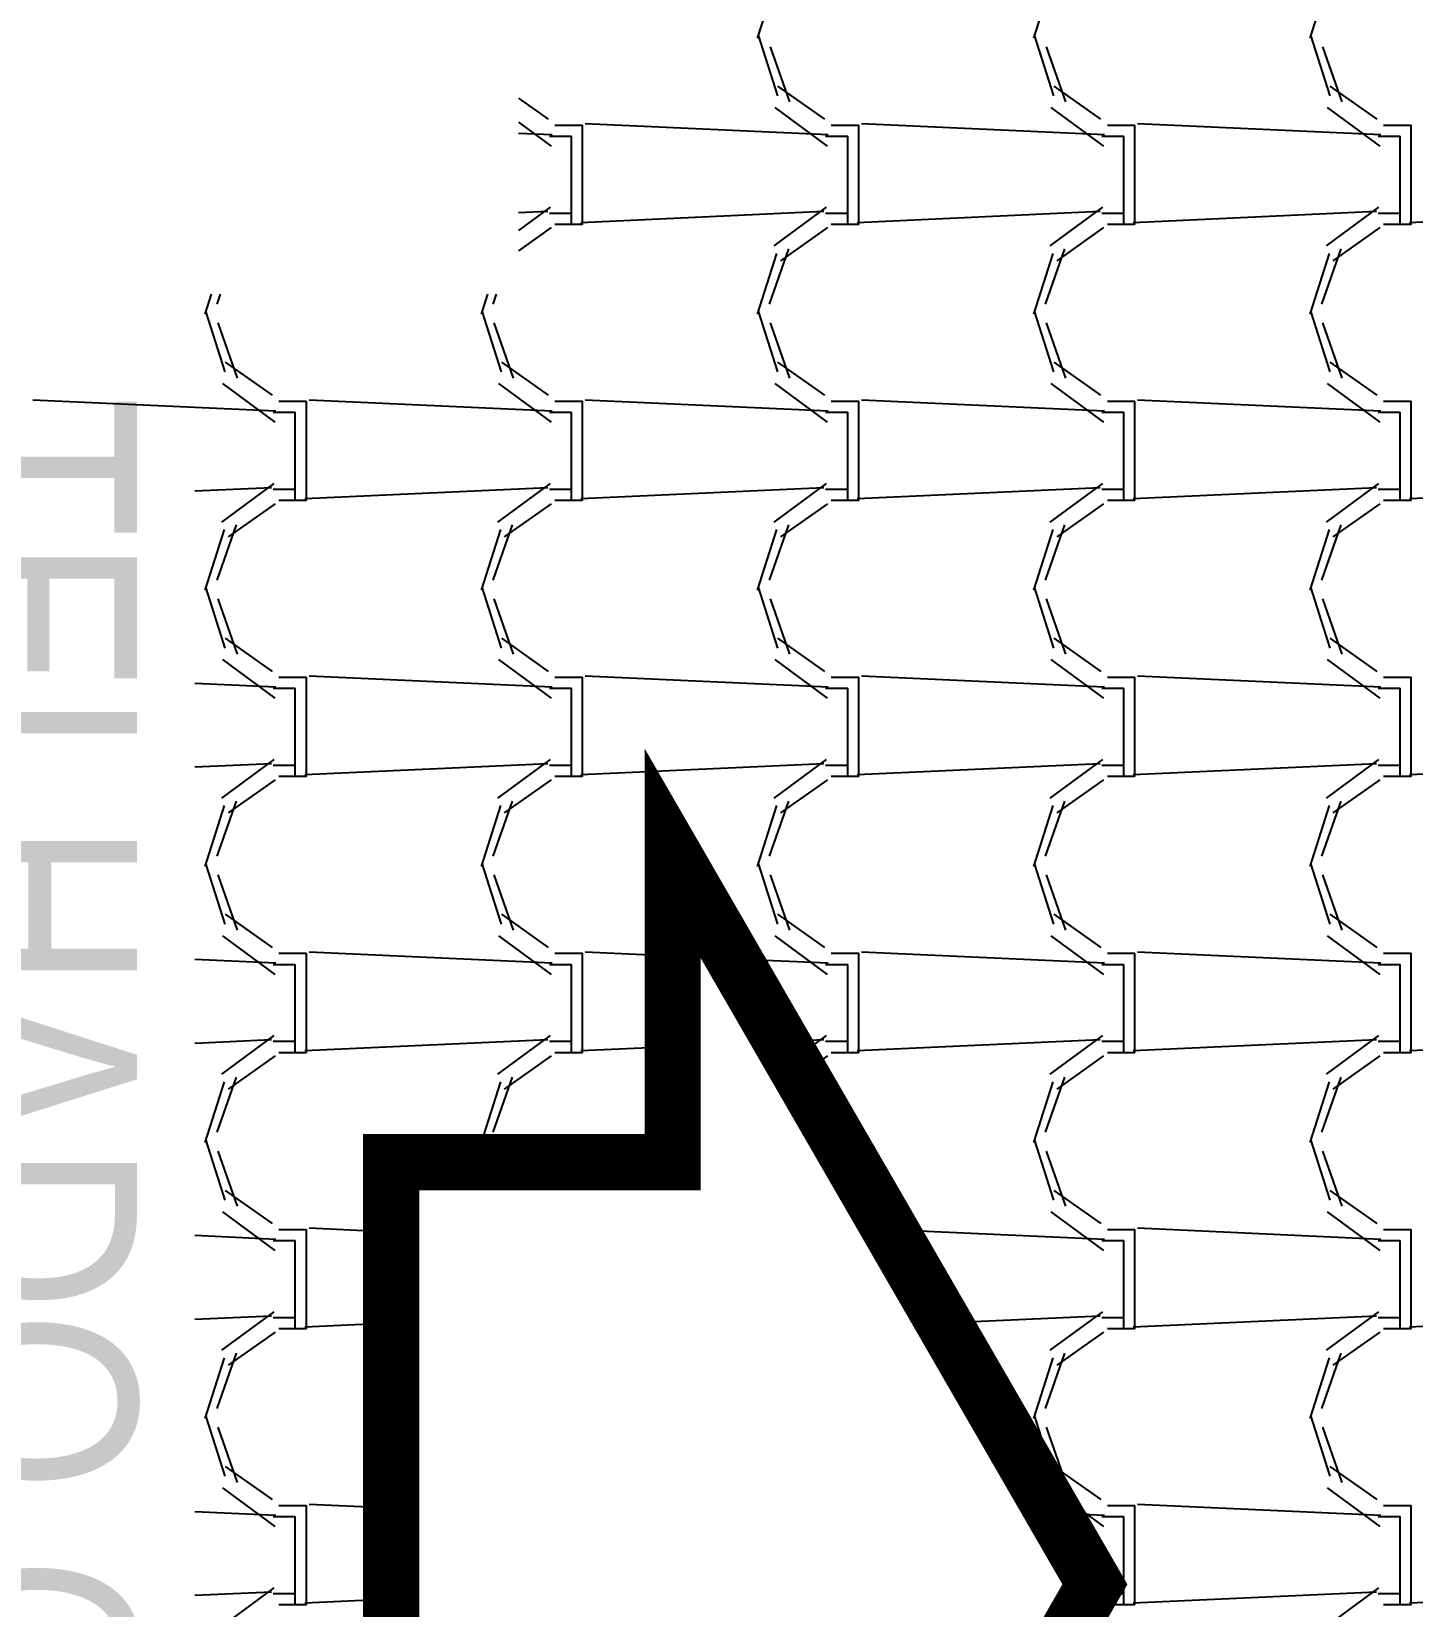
# Model space of a CAD drawing. Header units: millimetres. Extents: x -336 to -33, y -135 to 770.
# Drawn here: x -304.576 to -303.076, y 725.607 to 727.319 of the extents above; entities that cross this region are included whole.
import ezdxf
from ezdxf.enums import TextEntityAlignment as Align

# ---------------------------------------------------------------- set-up
doc = ezdxf.new("R2010")
doc.units = ezdxf.units.MM
doc.header["$LTSCALE"] = 50
doc.header["$MEASUREMENT"] = 0
doc.layers.get('0').update_dxf_attribs({"linetype": 'CONTINUOUS'})
doc.layers.add('-HIDRO', color=8, linetype='CONTINUOUS')
doc.layers.add('E-txt-g', color=3, linetype='CONTINUOUS')
doc.layers.add('E-Lay-9', color=9, linetype='CONTINUOUS', lineweight=9)
doc.layers.add('E-Txt-W', color=7, linetype='CONTINUOUS', lineweight=20)
doc.styles.add('F2', font='swissc.ttf')
doc.styles.add('REG60', font='romans.shx', dxfattribs={"width": 0.8, "height": 0.15})
doc.styles.add('REG80', font='romans.shx', dxfattribs={"width": 0.8, "height": 0.2})

# ---------------------------------------------------------------- blocks, each defined once
blk = doc.blocks.new('Seta')
at = {"const_width": 2}
blk.add_lwpolyline([(10, 15), (10, 25.981), (25, 0), (10, -25.981), (10, -15), (0, -15), (0, 15)], close=True, dxfattribs=at)
blk = doc.blocks.new('TXT-AMB75')
at = {"layer": 'E-txt-g', "style": 'REG80', "width": 0.8, "flags": 8}
blk.add_attdef('TXT', text='', height=0.2, dxfattribs=at).set_placement((0.0055, 0.2964), align=Align.CENTER)
at = {"layer": 'E-Txt-W', "style": 'REG60', "width": 0.8, "flags": 8}
blk.add_attdef('TXT', text='', height=0.15, dxfattribs=at).set_placement((0.0055, 0.0271), align=Align.CENTER)

msp = doc.modelspace()

# ---------------------------------------------------------------- linework, layer by layer
at = {"layer": '-HIDRO', "linetype": 'Continuous'}
for p, q in [((-303.7666, 727.3774), (-303.7876, 727.3114)), ((-303.4666, 727.3774), (-303.4876, 727.3114)), ((-303.1666, 727.3774), (-303.1876, 727.3114)), ((-303.7868, 727.3146), (-303.7658, 727.2486)), ((-303.4868, 727.3146), (-303.4658, 727.2486)), ((-303.1868, 727.3146), (-303.1658, 727.2486)), ((-303.7737, 727.302), (-303.7527, 727.242)), ((-303.4737, 727.302), (-303.4527, 727.242)), ((-303.1737, 727.302), (-303.1527, 727.242)), ((-303.7657, 727.2593), (-303.7147, 727.2233)), ((-303.4657, 727.2593), (-303.4147, 727.2233)), ((-303.1657, 727.2593), (-303.1147, 727.2233)), ((-304.047, 727.2461), (-304.0146, 727.2233)), ((-303.7686, 727.236), (-303.7116, 727.194)), ((-303.4686, 727.236), (-303.4116, 727.194)), ((-303.1686, 727.236), (-303.1116, 727.194)), ((-304.047, 727.2201), (-304.0116, 727.194)), ((-304.0105, 727.2061), (-304.047, 727.2077)), ((-304.0074, 727.2169), (-303.9774, 727.2169)), ((-303.9774, 727.1209), (-303.9774, 727.2169)), ((-303.7105, 727.2061), (-303.9745, 727.2181)), ((-303.7074, 727.2169), (-303.6774, 727.2169)), ((-303.6774, 727.1209), (-303.6774, 727.2169)), ((-303.4105, 727.2061), (-303.6745, 727.2181)), ((-303.4074, 727.2169), (-303.3774, 727.2169)), ((-303.3774, 727.1209), (-303.3774, 727.2169)), ((-303.1105, 727.2061), (-303.3745, 727.2181)), ((-303.1074, 727.2169), (-303.0774, 727.2169)), ((-303.0774, 727.1209), (-303.0774, 727.2169)), ((-304.0134, 727.2049), (-303.9894, 727.2049)), ((-303.9894, 727.1209), (-303.9894, 727.2049)), ((-303.7134, 727.2049), (-303.6894, 727.2049)), ((-303.6894, 727.1209), (-303.6894, 727.2049)), ((-303.4134, 727.2049), (-303.3894, 727.2049)), ((-303.3894, 727.1209), (-303.3894, 727.2049)), ((-303.1134, 727.2049), (-303.0894, 727.2049)), ((-303.0894, 727.1209), (-303.0894, 727.2049)), ((-304.0127, 727.1275), (-304.047, 727.1022)), ((-304.0152, 727.1228), (-304.047, 727.1214)), ((-303.9894, 727.1209), (-304.0134, 727.1209)), ((-303.9894, 727.1089), (-303.9894, 727.1209)), ((-303.7152, 727.1228), (-303.9792, 727.1108)), ((-303.9774, 727.1089), (-303.9774, 727.1209)), ((-303.7127, 727.1275), (-303.7697, 727.0855)), ((-303.6894, 727.1209), (-303.7134, 727.1209)), ((-303.6894, 727.1089), (-303.6894, 727.1209)), ((-303.4152, 727.1228), (-303.6792, 727.1108)), ((-303.6774, 727.1089), (-303.6774, 727.1209)), ((-303.4127, 727.1275), (-303.4697, 727.0855)), ((-303.3894, 727.1209), (-303.4134, 727.1209)), ((-303.3894, 727.1089), (-303.3894, 727.1209)), ((-303.1152, 727.1228), (-303.3792, 727.1108)), ((-303.3774, 727.1089), (-303.3774, 727.1209)), ((-303.1127, 727.1275), (-303.1697, 727.0855)), ((-303.0894, 727.1209), (-303.1134, 727.1209)), ((-303.0894, 727.1089), (-303.0894, 727.1209)), ((-302.8152, 727.1228), (-303.0792, 727.1108)), ((-303.0774, 727.1089), (-303.0774, 727.1209)), ((-304.0114, 727.1054), (-304.047, 727.0803)), ((-303.9774, 727.1089), (-304.0074, 727.1089)), ((-303.7114, 727.1054), (-303.7624, 727.0694)), ((-303.6774, 727.1089), (-303.7074, 727.1089)), ((-303.4114, 727.1054), (-303.4624, 727.0694)), ((-303.3774, 727.1089), (-303.4074, 727.1089)), ((-303.1114, 727.1054), (-303.1624, 727.0694)), ((-303.0774, 727.1089), (-303.1074, 727.1089)), ((-303.7666, 727.0774), (-303.7876, 727.0114)), ((-303.7538, 727.0824), (-303.7748, 727.0224)), ((-303.4666, 727.0774), (-303.4876, 727.0114)), ((-303.4538, 727.0824), (-303.4748, 727.0224)), ((-303.1666, 727.0774), (-303.1876, 727.0114)), ((-303.1538, 727.0824), (-303.1748, 727.0224)), ((-304.3807, 727.033), (-304.3876, 727.0114)), ((-304.3711, 727.033), (-304.3748, 727.0224)), ((-304.0807, 727.033), (-304.0876, 727.0114)), ((-304.0711, 727.033), (-304.0748, 727.0224)), ((-304.3868, 727.0146), (-304.3658, 726.9486)), ((-304.3737, 727.002), (-304.3527, 726.942)), ((-304.0868, 727.0146), (-304.0658, 726.9486)), ((-304.0737, 727.002), (-304.0527, 726.942)), ((-303.7868, 727.0146), (-303.7658, 726.9486)), ((-303.7737, 727.002), (-303.7527, 726.942)), ((-303.4868, 727.0146), (-303.4658, 726.9486)), ((-303.4737, 727.002), (-303.4527, 726.942)), ((-303.1868, 727.0146), (-303.1658, 726.9486)), ((-303.1737, 727.002), (-303.1527, 726.942)), ((-304.3656, 726.9593), (-304.3146, 726.9233)), ((-304.0656, 726.9593), (-304.0146, 726.9233)), ((-303.7656, 726.9593), (-303.7146, 726.9233)), ((-303.4657, 726.9593), (-303.4147, 726.9233)), ((-303.1657, 726.9593), (-303.1147, 726.9233)), ((-304.3686, 726.936), (-304.3116, 726.894)), ((-304.0686, 726.936), (-304.0116, 726.894)), ((-303.7686, 726.936), (-303.7116, 726.894)), ((-303.4686, 726.936), (-303.4116, 726.894)), ((-303.1686, 726.936), (-303.1116, 726.894)), ((-304.3105, 726.9061), (-304.5745, 726.9181)), ((-304.3074, 726.9169), (-304.2774, 726.9169)), ((-304.2774, 726.8209), (-304.2774, 726.9169)), ((-304.0105, 726.9061), (-304.2745, 726.9181)), ((-304.0074, 726.9169), (-303.9774, 726.9169)), ((-303.9774, 726.8209), (-303.9774, 726.9169)), ((-303.7105, 726.9061), (-303.9745, 726.9181)), ((-303.7074, 726.9169), (-303.6774, 726.9169)), ((-303.6774, 726.8209), (-303.6774, 726.9169)), ((-303.4105, 726.9061), (-303.6745, 726.9181)), ((-303.4074, 726.9169), (-303.3774, 726.9169)), ((-303.3774, 726.8209), (-303.3774, 726.9169)), ((-303.1105, 726.9061), (-303.3745, 726.9181)), ((-303.1074, 726.9169), (-303.0774, 726.9169)), ((-303.0774, 726.8209), (-303.0774, 726.9169)), ((-304.3134, 726.9049), (-304.2894, 726.9049)), ((-304.2894, 726.8209), (-304.2894, 726.9049)), ((-304.0134, 726.9049), (-303.9894, 726.9049)), ((-303.9894, 726.8209), (-303.9894, 726.9049)), ((-303.7134, 726.9049), (-303.6894, 726.9049)), ((-303.6894, 726.8209), (-303.6894, 726.9049)), ((-303.4134, 726.9049), (-303.3894, 726.9049)), ((-303.3894, 726.8209), (-303.3894, 726.9049)), ((-303.1134, 726.9049), (-303.0894, 726.9049)), ((-303.0894, 726.8209), (-303.0894, 726.9049)), ((-304.3152, 726.8228), (-304.3985, 726.819)), ((-304.3127, 726.8275), (-304.3697, 726.7855)), ((-304.2894, 726.8209), (-304.3134, 726.8209)), ((-304.2894, 726.8089), (-304.2894, 726.8209)), ((-304.0152, 726.8228), (-304.2792, 726.8108)), ((-304.2774, 726.8089), (-304.2774, 726.8209)), ((-304.0127, 726.8275), (-304.0697, 726.7855)), ((-303.9894, 726.8209), (-304.0134, 726.8209)), ((-303.9894, 726.8089), (-303.9894, 726.8209)), ((-303.7152, 726.8228), (-303.9792, 726.8108)), ((-303.9774, 726.8089), (-303.9774, 726.8209)), ((-303.7127, 726.8275), (-303.7697, 726.7855)), ((-303.6894, 726.8209), (-303.7134, 726.8209)), ((-303.6894, 726.8089), (-303.6894, 726.8209)), ((-303.4152, 726.8228), (-303.6792, 726.8108)), ((-303.6774, 726.8089), (-303.6774, 726.8209)), ((-303.4127, 726.8275), (-303.4697, 726.7855)), ((-303.3894, 726.8209), (-303.4134, 726.8209)), ((-303.3894, 726.8089), (-303.3894, 726.8209)), ((-303.1152, 726.8228), (-303.3792, 726.8108)), ((-303.3774, 726.8089), (-303.3774, 726.8209)), ((-303.1127, 726.8275), (-303.1697, 726.7855)), ((-303.0894, 726.8209), (-303.1134, 726.8209)), ((-303.0894, 726.8089), (-303.0894, 726.8209)), ((-302.8152, 726.8228), (-303.0792, 726.8108)), ((-303.0774, 726.8089), (-303.0774, 726.8209)), ((-304.3114, 726.8054), (-304.3624, 726.7694)), ((-304.2774, 726.8089), (-304.3074, 726.8089)), ((-304.0114, 726.8054), (-304.0624, 726.7694)), ((-303.9774, 726.8089), (-304.0074, 726.8089)), ((-303.7114, 726.8054), (-303.7624, 726.7694)), ((-303.6774, 726.8089), (-303.7074, 726.8089)), ((-303.4114, 726.8054), (-303.4624, 726.7694)), ((-303.3774, 726.8089), (-303.4074, 726.8089)), ((-303.1114, 726.8054), (-303.1624, 726.7694)), ((-303.0774, 726.8089), (-303.1074, 726.8089)), ((-304.3538, 726.7824), (-304.3748, 726.7224)), ((-304.0538, 726.7824), (-304.0748, 726.7224)), ((-303.7538, 726.7824), (-303.7748, 726.7224)), ((-303.4538, 726.7824), (-303.4748, 726.7224)), ((-303.1538, 726.7824), (-303.1748, 726.7224)), ((-304.3666, 726.7774), (-304.3876, 726.7114)), ((-304.0666, 726.7774), (-304.0876, 726.7114)), ((-303.7666, 726.7774), (-303.7876, 726.7114)), ((-303.4666, 726.7774), (-303.4876, 726.7114)), ((-303.1666, 726.7774), (-303.1876, 726.7114)), ((-304.3868, 726.7146), (-304.3658, 726.6486)), ((-304.0868, 726.7146), (-304.0658, 726.6486)), ((-303.7868, 726.7146), (-303.7658, 726.6486)), ((-303.4868, 726.7146), (-303.4658, 726.6486)), ((-303.1868, 726.7146), (-303.1658, 726.6486)), ((-304.3737, 726.702), (-304.3527, 726.642)), ((-304.0737, 726.702), (-304.0527, 726.642)), ((-303.7737, 726.702), (-303.7527, 726.642)), ((-303.4737, 726.702), (-303.4527, 726.642)), ((-303.1737, 726.702), (-303.1527, 726.642)), ((-304.3656, 726.6593), (-304.3146, 726.6233)), ((-304.0656, 726.6593), (-304.0146, 726.6233)), ((-303.7656, 726.6593), (-303.7146, 726.6233)), ((-303.4656, 726.6593), (-303.4146, 726.6233)), ((-303.1656, 726.6593), (-303.1146, 726.6233)), ((-304.3686, 726.636), (-304.3116, 726.594)), ((-304.0686, 726.636), (-304.0116, 726.594)), ((-303.7686, 726.636), (-303.7116, 726.594)), ((-303.4686, 726.636), (-303.4116, 726.594)), ((-303.1686, 726.636), (-303.1116, 726.594)), ((-304.3105, 726.6061), (-304.3985, 726.6101)), ((-304.3074, 726.6169), (-304.2774, 726.6169)), ((-304.2774, 726.5209), (-304.2774, 726.6169)), ((-304.0105, 726.6061), (-304.2745, 726.6181)), ((-304.0074, 726.6169), (-303.9774, 726.6169)), ((-303.9774, 726.5209), (-303.9774, 726.6169)), ((-303.7105, 726.6061), (-303.9745, 726.6181)), ((-303.7074, 726.6169), (-303.6774, 726.6169)), ((-303.6774, 726.5209), (-303.6774, 726.6169)), ((-303.4105, 726.6061), (-303.6745, 726.6181)), ((-303.4074, 726.6169), (-303.3774, 726.6169)), ((-303.3774, 726.5209), (-303.3774, 726.6169)), ((-303.1105, 726.6061), (-303.3745, 726.6181)), ((-303.1074, 726.6169), (-303.0774, 726.6169)), ((-303.0774, 726.5209), (-303.0774, 726.6169)), ((-304.3134, 726.6049), (-304.2894, 726.6049)), ((-304.2894, 726.5209), (-304.2894, 726.6049)), ((-304.0134, 726.6049), (-303.9894, 726.6049)), ((-303.9894, 726.5209), (-303.9894, 726.6049)), ((-303.7134, 726.6049), (-303.6894, 726.6049)), ((-303.6894, 726.5209), (-303.6894, 726.6049)), ((-303.4134, 726.6049), (-303.3894, 726.6049)), ((-303.3894, 726.5209), (-303.3894, 726.6049)), ((-303.1134, 726.6049), (-303.0894, 726.6049)), ((-303.0894, 726.5209), (-303.0894, 726.6049)), ((-304.3152, 726.5228), (-304.3985, 726.519)), ((-304.3127, 726.5275), (-304.3697, 726.4855)), ((-304.0152, 726.5228), (-304.2792, 726.5108)), ((-304.0127, 726.5275), (-304.0697, 726.4855)), ((-303.7152, 726.5228), (-303.9792, 726.5108)), ((-303.7127, 726.5275), (-303.7697, 726.4855)), ((-303.4152, 726.5228), (-303.6792, 726.5108)), ((-303.4127, 726.5275), (-303.4697, 726.4855)), ((-303.1152, 726.5228), (-303.3792, 726.5108)), ((-303.1127, 726.5275), (-303.1697, 726.4855)), ((-302.8152, 726.5228), (-303.0792, 726.5108)), ((-304.3114, 726.5054), (-304.3624, 726.4694)), ((-304.2894, 726.5209), (-304.3134, 726.5209)), ((-304.2774, 726.5089), (-304.3074, 726.5089)), ((-304.2894, 726.5089), (-304.2894, 726.5209)), ((-304.2774, 726.5089), (-304.2774, 726.5209)), ((-304.0114, 726.5054), (-304.0624, 726.4694)), ((-303.9894, 726.5209), (-304.0134, 726.5209)), ((-303.9774, 726.5089), (-304.0074, 726.5089)), ((-303.9894, 726.5089), (-303.9894, 726.5209)), ((-303.9774, 726.5089), (-303.9774, 726.5209)), ((-303.7114, 726.5054), (-303.7624, 726.4694)), ((-303.6894, 726.5209), (-303.7134, 726.5209)), ((-303.6774, 726.5089), (-303.7074, 726.5089)), ((-303.6894, 726.5089), (-303.6894, 726.5209)), ((-303.6774, 726.5089), (-303.6774, 726.5209)), ((-303.4114, 726.5054), (-303.4624, 726.4694)), ((-303.3894, 726.5209), (-303.4134, 726.5209)), ((-303.3774, 726.5089), (-303.4074, 726.5089)), ((-303.3894, 726.5089), (-303.3894, 726.5209)), ((-303.3774, 726.5089), (-303.3774, 726.5209)), ((-303.1114, 726.5054), (-303.1624, 726.4694)), ((-303.0894, 726.5209), (-303.1134, 726.5209)), ((-303.0774, 726.5089), (-303.1074, 726.5089)), ((-303.0894, 726.5089), (-303.0894, 726.5209)), ((-303.0774, 726.5089), (-303.0774, 726.5209)), ((-304.3666, 726.4774), (-304.3876, 726.4114)), ((-304.3538, 726.4824), (-304.3748, 726.4224)), ((-304.0666, 726.4774), (-304.0876, 726.4114)), ((-304.0538, 726.4824), (-304.0748, 726.4224)), ((-303.7666, 726.4774), (-303.7876, 726.4114)), ((-303.7538, 726.4824), (-303.7748, 726.4224)), ((-303.4666, 726.4774), (-303.4876, 726.4114)), ((-303.4538, 726.4824), (-303.4748, 726.4224)), ((-303.1666, 726.4774), (-303.1876, 726.4114)), ((-303.1538, 726.4824), (-303.1748, 726.4224)), ((-304.3868, 726.4146), (-304.3658, 726.3486)), ((-304.3737, 726.402), (-304.3527, 726.342)), ((-304.0868, 726.4146), (-304.0658, 726.3486)), ((-304.0737, 726.402), (-304.0527, 726.342)), ((-303.7868, 726.4146), (-303.7658, 726.3486)), ((-303.7737, 726.402), (-303.7527, 726.342)), ((-303.4868, 726.4146), (-303.4658, 726.3486)), ((-303.4737, 726.402), (-303.4527, 726.342)), ((-303.1868, 726.4146), (-303.1658, 726.3486)), ((-303.1737, 726.402), (-303.1527, 726.342)), ((-304.3656, 726.3593), (-304.3146, 726.3233)), ((-304.0656, 726.3593), (-304.0146, 726.3233)), ((-303.7656, 726.3593), (-303.7146, 726.3233)), ((-303.4656, 726.3593), (-303.4146, 726.3233)), ((-303.1656, 726.3593), (-303.1146, 726.3233)), ((-304.3686, 726.336), (-304.3116, 726.294)), ((-304.0686, 726.336), (-304.0116, 726.294)), ((-303.7686, 726.336), (-303.7116, 726.294)), ((-303.4686, 726.336), (-303.4116, 726.294)), ((-303.1686, 726.336), (-303.1116, 726.294)), ((-304.3074, 726.3169), (-304.2774, 726.3169)), ((-304.2774, 726.2209), (-304.2774, 726.3169)), ((-304.0105, 726.3061), (-304.2745, 726.3181)), ((-304.0074, 726.3169), (-303.9774, 726.3169)), ((-303.9774, 726.2209), (-303.9774, 726.3169)), ((-303.8796, 726.3137), (-303.9745, 726.3181)), ((-303.7074, 726.3169), (-303.6774, 726.3169)), ((-303.6774, 726.2209), (-303.6774, 726.3169)), ((-303.4105, 726.3061), (-303.6745, 726.3181)), ((-303.4074, 726.3169), (-303.3774, 726.3169)), ((-303.3774, 726.2209), (-303.3774, 726.3169)), ((-303.1105, 726.3061), (-303.3745, 726.3181)), ((-303.1074, 726.3169), (-303.0774, 726.3169)), ((-303.0774, 726.2209), (-303.0774, 726.3169)), ((-304.3105, 726.3061), (-304.3985, 726.3101)), ((-304.3134, 726.3049), (-304.2894, 726.3049)), ((-304.2894, 726.2209), (-304.2894, 726.3049)), ((-304.0134, 726.3049), (-303.9894, 726.3049)), ((-303.9894, 726.2209), (-303.9894, 726.3049)), ((-303.7105, 726.3061), (-303.8132, 726.3107)), ((-303.7134, 726.3049), (-303.6894, 726.3049)), ((-303.6894, 726.2209), (-303.6894, 726.3049)), ((-303.4134, 726.3049), (-303.3894, 726.3049)), ((-303.3894, 726.2209), (-303.3894, 726.3049)), ((-303.1134, 726.3049), (-303.0894, 726.3049)), ((-303.0894, 726.2209), (-303.0894, 726.3049)), ((-304.3152, 726.2228), (-304.3985, 726.219)), ((-304.3127, 726.2275), (-304.3697, 726.1855)), ((-304.2894, 726.2209), (-304.3134, 726.2209)), ((-304.2894, 726.2089), (-304.2894, 726.2209)), ((-304.0152, 726.2228), (-304.2792, 726.2108)), ((-304.2774, 726.2089), (-304.2774, 726.2209)), ((-304.0127, 726.2275), (-304.0697, 726.1855)), ((-303.9894, 726.2209), (-304.0134, 726.2209)), ((-303.9894, 726.2089), (-303.9894, 726.2209)), ((-303.8796, 726.2153), (-303.9792, 726.2108)), ((-303.9774, 726.2089), (-303.9774, 726.2209)), ((-303.7152, 726.2228), (-303.7613, 726.2207)), ((-303.7127, 726.2275), (-303.7495, 726.2003)), ((-303.6894, 726.2209), (-303.7134, 726.2209)), ((-303.6894, 726.2089), (-303.6894, 726.2209)), ((-303.4152, 726.2228), (-303.6792, 726.2108)), ((-303.6774, 726.2089), (-303.6774, 726.2209)), ((-303.4127, 726.2275), (-303.4697, 726.1855)), ((-303.3894, 726.2209), (-303.4134, 726.2209)), ((-303.3894, 726.2089), (-303.3894, 726.2209)), ((-303.1152, 726.2228), (-303.3792, 726.2108)), ((-303.3774, 726.2089), (-303.3774, 726.2209)), ((-303.1127, 726.2275), (-303.1697, 726.1855)), ((-303.0894, 726.2209), (-303.1134, 726.2209)), ((-303.0894, 726.2089), (-303.0894, 726.2209)), ((-302.8152, 726.2228), (-303.0792, 726.2108)), ((-303.0774, 726.2089), (-303.0774, 726.2209)), ((-304.3114, 726.2054), (-304.3624, 726.1694)), ((-304.2774, 726.2089), (-304.3074, 726.2089)), ((-304.0114, 726.2054), (-304.0624, 726.1694)), ((-303.9774, 726.2089), (-304.0074, 726.2089)), ((-303.7114, 726.2054), (-303.7406, 726.1848)), ((-303.6774, 726.2089), (-303.7074, 726.2089)), ((-303.4114, 726.2054), (-303.4624, 726.1694)), ((-303.3774, 726.2089), (-303.4074, 726.2089)), ((-303.1114, 726.2054), (-303.1624, 726.1694)), ((-303.0774, 726.2089), (-303.1074, 726.2089)), ((-304.3538, 726.1824), (-304.3748, 726.1224)), ((-304.0538, 726.1824), (-304.0748, 726.1224)), ((-303.4538, 726.1824), (-303.4748, 726.1224)), ((-303.1538, 726.1824), (-303.1748, 726.1224)), ((-304.3666, 726.1774), (-304.3876, 726.1114)), ((-304.0666, 726.1774), (-304.0876, 726.1114)), ((-303.4666, 726.1774), (-303.4876, 726.1114)), ((-303.1666, 726.1774), (-303.1876, 726.1114)), ((-304.3868, 726.1146), (-304.3658, 726.0486)), ((-304.0868, 726.1146), (-304.0789, 726.0899)), ((-303.4868, 726.1146), (-303.4658, 726.0486)), ((-303.1868, 726.1146), (-303.1658, 726.0486)), ((-304.3737, 726.102), (-304.3527, 726.042)), ((-304.0737, 726.102), (-304.0694, 726.0899)), ((-303.4737, 726.102), (-303.4527, 726.042)), ((-303.1737, 726.102), (-303.1527, 726.042)), ((-304.3656, 726.0593), (-304.3146, 726.0233)), ((-303.4656, 726.0593), (-303.4146, 726.0233)), ((-303.1656, 726.0593), (-303.1146, 726.0233)), ((-304.3686, 726.036), (-304.3116, 725.994)), ((-303.4686, 726.036), (-303.4116, 725.994)), ((-303.1686, 726.036), (-303.1116, 725.994)), ((-304.3105, 726.0061), (-304.3985, 726.0101)), ((-304.3074, 726.0169), (-304.2774, 726.0169)), ((-304.2774, 725.9209), (-304.2774, 726.0169)), ((-304.1853, 726.014), (-304.2745, 726.0181)), ((-303.4105, 726.0061), (-303.6435, 726.0166)), ((-303.4074, 726.0169), (-303.3774, 726.0169)), ((-303.3774, 725.9209), (-303.3774, 726.0169)), ((-303.1105, 726.0061), (-303.3745, 726.0181)), ((-303.1074, 726.0169), (-303.0774, 726.0169)), ((-303.0774, 725.9209), (-303.0774, 726.0169)), ((-304.3134, 726.0049), (-304.2894, 726.0049)), ((-304.2894, 725.9209), (-304.2894, 726.0049)), ((-303.4134, 726.0049), (-303.3894, 726.0049)), ((-303.3894, 725.9209), (-303.3894, 726.0049)), ((-303.1134, 726.0049), (-303.0894, 726.0049)), ((-303.0894, 725.9209), (-303.0894, 726.0049)), ((-304.3127, 725.9275), (-304.3697, 725.8855)), ((-303.4127, 725.9275), (-303.4697, 725.8855)), ((-303.1127, 725.9275), (-303.1697, 725.8855)), ((-304.3152, 725.9228), (-304.3985, 725.919)), ((-304.2894, 725.9209), (-304.3134, 725.9209)), ((-304.2774, 725.9089), (-304.3074, 725.9089)), ((-304.2894, 725.9089), (-304.2894, 725.9209)), ((-304.1853, 725.9151), (-304.2792, 725.9108)), ((-304.2774, 725.9089), (-304.2774, 725.9209)), ((-303.4152, 725.9228), (-303.5848, 725.9151)), ((-303.3894, 725.9209), (-303.4134, 725.9209)), ((-303.3774, 725.9089), (-303.4074, 725.9089)), ((-303.3894, 725.9089), (-303.3894, 725.9209)), ((-303.1152, 725.9228), (-303.3792, 725.9108)), ((-303.3774, 725.9089), (-303.3774, 725.9209)), ((-303.0894, 725.9209), (-303.1134, 725.9209)), ((-303.0774, 725.9089), (-303.1074, 725.9089)), ((-303.0894, 725.9089), (-303.0894, 725.9209)), ((-302.8152, 725.9228), (-303.0792, 725.9108)), ((-303.0774, 725.9089), (-303.0774, 725.9209)), ((-304.3114, 725.9054), (-304.3624, 725.8694)), ((-303.4114, 725.9054), (-303.4624, 725.8694)), ((-303.1115, 725.9054), (-303.1625, 725.8694)), ((-304.3666, 725.8774), (-304.3876, 725.8114)), ((-304.3538, 725.8824), (-304.3748, 725.8224)), ((-303.4666, 725.8774), (-303.4876, 725.8114)), ((-303.4538, 725.8824), (-303.4748, 725.8224)), ((-303.1666, 725.8774), (-303.1876, 725.8114)), ((-303.1538, 725.8824), (-303.1748, 725.8224)), ((-304.3868, 725.8146), (-304.3658, 725.7486)), ((-303.4868, 725.8146), (-303.4658, 725.7486)), ((-303.1868, 725.8146), (-303.1658, 725.7486)), ((-304.3737, 725.802), (-304.3527, 725.742)), ((-303.4737, 725.802), (-303.4527, 725.742)), ((-303.1737, 725.802), (-303.1527, 725.742)), ((-304.3656, 725.7593), (-304.3146, 725.7233)), ((-303.4656, 725.7593), (-303.4146, 725.7233)), ((-303.1656, 725.7593), (-303.1146, 725.7233)), ((-304.3686, 725.736), (-304.3116, 725.694)), ((-303.4686, 725.736), (-303.4116, 725.694)), ((-303.1686, 725.736), (-303.1116, 725.694)), ((-304.1853, 725.714), (-304.2745, 725.7181)), ((-303.1105, 725.7061), (-303.3745, 725.7181)), ((-304.3105, 725.7061), (-304.3985, 725.7101)), ((-304.3134, 725.7049), (-304.2894, 725.7049)), ((-304.3074, 725.7169), (-304.2774, 725.7169)), ((-304.2894, 725.6209), (-304.2894, 725.7049)), ((-304.2774, 725.6209), (-304.2774, 725.7169)), ((-303.4105, 725.7061), (-303.4656, 725.7086)), ((-303.4134, 725.7049), (-303.3894, 725.7049)), ((-303.4074, 725.7169), (-303.3774, 725.7169)), ((-303.3894, 725.6209), (-303.3894, 725.7049)), ((-303.3774, 725.6209), (-303.3774, 725.7169)), ((-303.1134, 725.7049), (-303.0894, 725.7049)), ((-303.1074, 725.7169), (-303.0774, 725.7169)), ((-303.0894, 725.6209), (-303.0894, 725.7049)), ((-303.0774, 725.6209), (-303.0774, 725.7169)), ((-304.3152, 725.6228), (-304.3985, 725.619)), ((-304.3127, 725.6275), (-304.3697, 725.5855)), ((-304.2894, 725.6209), (-304.3134, 725.6209)), ((-304.2894, 725.6089), (-304.2894, 725.6209)), ((-304.1853, 725.6151), (-304.2792, 725.6108)), ((-304.2774, 725.6089), (-304.2774, 725.6209)), ((-303.4127, 725.6275), (-303.4308, 725.6141)), ((-303.4152, 725.6228), (-303.4261, 725.6223)), ((-303.3894, 725.6209), (-303.4134, 725.6209)), ((-303.3894, 725.6089), (-303.3894, 725.6209)), ((-303.1152, 725.6228), (-303.3792, 725.6108)), ((-303.3774, 725.6089), (-303.3774, 725.6209)), ((-303.1127, 725.6275), (-303.1697, 725.5855)), ((-303.0894, 725.6209), (-303.1134, 725.6209)), ((-303.0894, 725.6089), (-303.0894, 725.6209)), ((-302.8152, 725.6228), (-303.0792, 725.6108)), ((-303.0774, 725.6089), (-303.0774, 725.6209)), ((-304.2774, 725.6089), (-304.3074, 725.6089)), ((-303.3774, 725.6089), (-303.4074, 725.6089)), ((-303.0774, 725.6089), (-303.1074, 725.6089))]:
    msp.add_line(p, q, dxfattribs=at)

# ---------------------------------------------------------------- block references
ref = msp.add_blockref('TXT-AMB75', (-305.1137, 725.6627), dxfattribs=dict(xscale=1.458, yscale=1.458, zscale=1.458, rotation=270))
ref.add_attrib('TXT', 'TELHADO COLONIAL', dxfattribs={"layer": 'E-txt-g', "color": 2, "height": 0.22, "rotation": 270, "style": 'F2'}).set_placement((-304.6815, 725.6547), align=Align.CENTER)
at = {"layer": 'E-Lay-9', "color": 6, "xscale": -0.03057599999997219, "yscale": 0.03057599999997219, "zscale": 0.03057599999997219, "rotation": 180}
msp.add_blockref('Seta', (-304.1853, 725.6312), dxfattribs=at)

doc.saveas('drawing.dxf')
